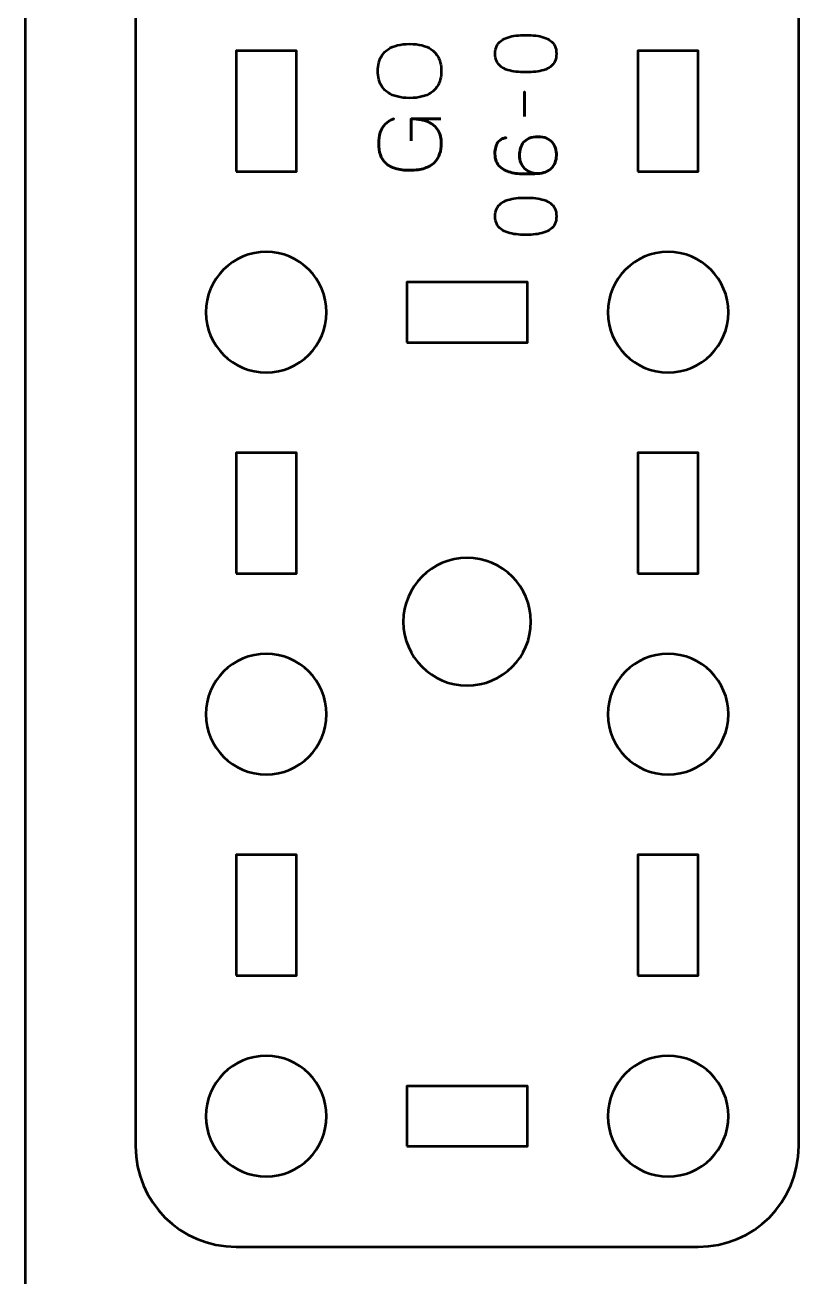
# Model space of a CAD drawing. Header units: centimetres. Extents: x -18.1 to -2.9, y -25.3 to -4.3.
# Drawn here: x -18.1 to -14.17, y -17.05 to -10.82 of the extents above; entities that cross this region are included whole.
import ezdxf

# ---------------------------------------------------------------- set-up
doc = ezdxf.new("R2010")
doc.units = ezdxf.units.CM
doc.header["$MEASUREMENT"] = 0
doc.layers.add('Layer 1', color=7, linetype='Continuous')

msp = doc.modelspace()

# ---------------------------------------------------------------- linework, layer by layer
at = {"layer": 'Layer 1', "color": 22, "lineweight": 53}
msp.add_open_spline([(-18.10003, -24.8499), (-18.10003, -24.8499), (-18.10003, -4.84994), (-18.10003, -4.84994), (-18.10003, -4.84994), (-18.10003, -4.57297), (-17.87694, -4.34998), (-17.59994, -4.34998), (-17.59994, -4.34998), (-17.59994, -4.34998), (-3.40007, -4.34998), (-3.40007, -4.34998), (-3.40007, -4.34998), (-3.12293, -4.34998), (-2.89997, -4.57297), (-2.89997, -4.84994), (-2.89997, -4.84994), (-2.89997, -4.84994), (-2.89997, -24.8499), (-2.89997, -24.8499), (-2.89997, -24.8499), (-2.89997, -25.1269), (-3.12293, -25.34999), (-3.40007, -25.34999), (-3.40007, -25.34999), (-3.40007, -25.34999), (-17.59994, -25.34999), (-17.59994, -25.34999), (-17.59994, -25.34999), (-17.87694, -25.34999), (-18.10003, -25.1269), (-18.10003, -24.8499)], degree=3, knots=[0, 0, 0, 0, 0.125, 0.125, 0.125, 0.125, 0.25, 0.25, 0.25, 0.25, 0.375, 0.375, 0.375, 0.375, 0.5, 0.5, 0.5, 0.5, 0.625, 0.625, 0.625, 0.625, 0.75, 0.75, 0.75, 0.75, 0.875, 0.875, 0.875, 0.875, 1, 1, 1, 1], dxfattribs=at)
at = {"layer": 'Layer 1', "color": 2, "lineweight": 53}
msp.add_open_spline([(-17.54998, -16.39987), (-17.54998, -16.39987), (-17.54998, -6.09991), (-17.54998, -6.09991), (-17.54998, -6.09991), (-17.54998, -5.82294), (-17.32688, -5.59995), (-17.04988, -5.59995), (-17.04988, -5.59995), (-17.04988, -5.59995), (-14.74996, -5.59995), (-14.74996, -5.59995), (-14.74996, -5.59995), (-14.47295, -5.59995), (-14.25, -5.82294), (-14.25, -6.09991), (-14.25, -6.09991), (-14.25, -6.09991), (-14.25, -16.39987), (-14.25, -16.39987), (-14.25, -16.39987), (-14.25, -16.67686), (-14.47295, -16.89995), (-14.74996, -16.89995), (-14.74996, -16.89995), (-14.74996, -16.89995), (-17.04988, -16.89995), (-17.04988, -16.89995), (-17.04988, -16.89995), (-17.32688, -16.89995), (-17.54998, -16.67686), (-17.54998, -16.39987)], degree=3, knots=[0, 0, 0, 0, 0.125, 0.125, 0.125, 0.125, 0.25, 0.25, 0.25, 0.25, 0.375, 0.375, 0.375, 0.375, 0.5, 0.5, 0.5, 0.5, 0.625, 0.625, 0.625, 0.625, 0.75, 0.75, 0.75, 0.75, 0.875, 0.875, 0.875, 0.875, 1, 1, 1, 1], dxfattribs=at)
at = {"layer": 'Layer 1', "color": 30, "lineweight": 53}
for points, knots in [([(-15.45567, -10.96357), (-15.45574, -10.94876), (-15.45835, -10.93599), (-15.46343, -10.92533), (-15.46343, -10.92533), (-15.46851, -10.91475), (-15.47578, -10.90593), (-15.48502, -10.89888), (-15.48502, -10.89888), (-15.49433, -10.89189), (-15.50534, -10.88639), (-15.51804, -10.8823), (-15.51804, -10.8823), (-15.53074, -10.87827), (-15.54464, -10.87538), (-15.55988, -10.87376), (-15.55988, -10.87376), (-15.57512, -10.87206), (-15.59114, -10.87122), (-15.60807, -10.87129), (-15.60807, -10.87129), (-15.62493, -10.87122), (-15.64095, -10.87206), (-15.65612, -10.87376), (-15.65612, -10.87376), (-15.67129, -10.87538), (-15.68526, -10.87827), (-15.69796, -10.8823), (-15.69796, -10.8823), (-15.71059, -10.88639), (-15.72159, -10.89189), (-15.73098, -10.89888), (-15.73098, -10.89888), (-15.74029, -10.90593), (-15.74756, -10.91475), (-15.75264, -10.92533), (-15.75264, -10.92533), (-15.75779, -10.93599), (-15.7604, -10.94876), (-15.76047, -10.96357), (-15.76047, -10.96357), (-15.7604, -10.97839), (-15.75779, -10.99116), (-15.75264, -11.00182), (-15.75264, -11.00182), (-15.74756, -11.0124), (-15.74029, -11.02122), (-15.73098, -11.02827), (-15.73098, -11.02827), (-15.72159, -11.03526), (-15.71059, -11.04076), (-15.69796, -11.04485), (-15.69796, -11.04485), (-15.68526, -11.04888), (-15.67129, -11.05177), (-15.65612, -11.05339), (-15.65612, -11.05339), (-15.64095, -11.05508), (-15.62493, -11.05593), (-15.60807, -11.05586), (-15.60807, -11.05586), (-15.59114, -11.05593), (-15.57512, -11.05508), (-15.55988, -11.05339), (-15.55988, -11.05339), (-15.54464, -11.05177), (-15.53074, -11.04888), (-15.51804, -11.04485), (-15.51804, -11.04485), (-15.50534, -11.04076), (-15.49433, -11.03526), (-15.48502, -11.02827), (-15.48502, -11.02827), (-15.47578, -11.02122), (-15.46851, -11.0124), (-15.46343, -11.00182), (-15.46343, -11.00182), (-15.45835, -10.99116), (-15.45574, -10.97839), (-15.45567, -10.96357)], [0, 0, 0, 0, 0.05, 0.05, 0.05, 0.05, 0.1, 0.1, 0.1, 0.1, 0.15, 0.15, 0.15, 0.15, 0.2, 0.2, 0.2, 0.2, 0.25, 0.25, 0.25, 0.25, 0.3, 0.3, 0.3, 0.3, 0.35, 0.35, 0.35, 0.35, 0.4, 0.4, 0.4, 0.4, 0.45, 0.45, 0.45, 0.45, 0.5, 0.5, 0.5, 0.5, 0.55, 0.55, 0.55, 0.55, 0.6, 0.6, 0.6, 0.6, 0.65, 0.65, 0.65, 0.65, 0.7, 0.7, 0.7, 0.7, 0.75, 0.75, 0.75, 0.75, 0.8, 0.8, 0.8, 0.8, 0.85, 0.85, 0.85, 0.85, 0.9, 0.9, 0.9, 0.9, 0.95, 0.95, 0.95, 0.95, 1, 1, 1, 1]), ([(-15.45567, -10.96357), (-15.45574, -10.94876), (-15.45835, -10.93599), (-15.46343, -10.92533), (-15.46343, -10.92533), (-15.46851, -10.91475), (-15.47578, -10.90593), (-15.48502, -10.89888), (-15.48502, -10.89888), (-15.49433, -10.89189), (-15.50534, -10.88639), (-15.51804, -10.8823), (-15.51804, -10.8823), (-15.53074, -10.87827), (-15.54464, -10.87538), (-15.55988, -10.87376), (-15.55988, -10.87376), (-15.57512, -10.87206), (-15.59114, -10.87122), (-15.60807, -10.87129), (-15.60807, -10.87129), (-15.62493, -10.87122), (-15.64095, -10.87206), (-15.65612, -10.87376), (-15.65612, -10.87376), (-15.67129, -10.87538), (-15.68526, -10.87827), (-15.69796, -10.8823), (-15.69796, -10.8823), (-15.71059, -10.88639), (-15.72159, -10.89189), (-15.73098, -10.89888), (-15.73098, -10.89888), (-15.74029, -10.90593), (-15.74756, -10.91475), (-15.75264, -10.92533), (-15.75264, -10.92533), (-15.75779, -10.93599), (-15.7604, -10.94876), (-15.76047, -10.96357), (-15.76047, -10.96357), (-15.7604, -10.97839), (-15.75779, -10.99116), (-15.75264, -11.00182), (-15.75264, -11.00182), (-15.74756, -11.0124), (-15.74029, -11.02122), (-15.73098, -11.02827), (-15.73098, -11.02827), (-15.72159, -11.03526), (-15.71059, -11.04076), (-15.69796, -11.04485), (-15.69796, -11.04485), (-15.68526, -11.04888), (-15.67129, -11.05177), (-15.65612, -11.05339), (-15.65612, -11.05339), (-15.64095, -11.05508), (-15.62493, -11.05593), (-15.60807, -11.05586), (-15.60807, -11.05586), (-15.59114, -11.05593), (-15.57512, -11.05508), (-15.55988, -11.05339), (-15.55988, -11.05339), (-15.54464, -11.05177), (-15.53074, -11.04888), (-15.51804, -11.04485), (-15.51804, -11.04485), (-15.50534, -11.04076), (-15.49433, -11.03526), (-15.48502, -11.02827), (-15.48502, -11.02827), (-15.47578, -11.02122), (-15.46851, -11.0124), (-15.46343, -11.00182), (-15.46343, -11.00182), (-15.45835, -10.99116), (-15.45574, -10.97839), (-15.45567, -10.96357)], [0, 0, 0, 0, 0.05, 0.05, 0.05, 0.05, 0.1, 0.1, 0.1, 0.1, 0.15, 0.15, 0.15, 0.15, 0.2, 0.2, 0.2, 0.2, 0.25, 0.25, 0.25, 0.25, 0.3, 0.3, 0.3, 0.3, 0.35, 0.35, 0.35, 0.35, 0.4, 0.4, 0.4, 0.4, 0.45, 0.45, 0.45, 0.45, 0.5, 0.5, 0.5, 0.5, 0.55, 0.55, 0.55, 0.55, 0.6, 0.6, 0.6, 0.6, 0.65, 0.65, 0.65, 0.65, 0.7, 0.7, 0.7, 0.7, 0.75, 0.75, 0.75, 0.75, 0.8, 0.8, 0.8, 0.8, 0.85, 0.85, 0.85, 0.85, 0.9, 0.9, 0.9, 0.9, 0.95, 0.95, 0.95, 0.95, 1, 1, 1, 1]), ([(-16.02844, -11.04972), (-16.02837, -11.03483), (-16.03013, -11.02072), (-16.03359, -11.00725), (-16.03359, -11.00725), (-16.03712, -10.99384), (-16.04262, -10.98157), (-16.05024, -10.97035), (-16.05024, -10.97035), (-16.05779, -10.95913), (-16.06774, -10.94939), (-16.08002, -10.94114), (-16.08002, -10.94114), (-16.09229, -10.93288), (-16.10718, -10.92653), (-16.12468, -10.92202), (-16.12468, -10.92202), (-16.14217, -10.91743), (-16.16257, -10.91517), (-16.18592, -10.9151), (-16.18592, -10.9151), (-16.20927, -10.91517), (-16.22966, -10.91743), (-16.24723, -10.92202), (-16.24723, -10.92202), (-16.2648, -10.92653), (-16.27976, -10.93288), (-16.2921, -10.94114), (-16.2921, -10.94114), (-16.30445, -10.94939), (-16.31447, -10.95913), (-16.32216, -10.97035), (-16.32216, -10.97035), (-16.32985, -10.98157), (-16.33542, -10.99384), (-16.33902, -11.00725), (-16.33902, -11.00725), (-16.34255, -11.02072), (-16.34431, -11.03483), (-16.34424, -11.04972), (-16.34424, -11.04972), (-16.34431, -11.06461), (-16.34255, -11.07872), (-16.33902, -11.0922), (-16.33902, -11.0922), (-16.33542, -11.1056), (-16.32985, -11.11788), (-16.32216, -11.1291), (-16.32216, -11.1291), (-16.31447, -11.14031), (-16.30445, -11.15005), (-16.2921, -11.15831), (-16.2921, -11.15831), (-16.27976, -11.16656), (-16.2648, -11.17291), (-16.24723, -11.17743), (-16.24723, -11.17743), (-16.22966, -11.18201), (-16.20927, -11.18427), (-16.18592, -11.18434), (-16.18592, -11.18434), (-16.16257, -11.18427), (-16.14217, -11.18201), (-16.12468, -11.17743), (-16.12468, -11.17743), (-16.10718, -11.17291), (-16.09229, -11.16656), (-16.08002, -11.15831), (-16.08002, -11.15831), (-16.06774, -11.15005), (-16.05779, -11.14031), (-16.05024, -11.1291), (-16.05024, -11.1291), (-16.04262, -11.11788), (-16.03712, -11.1056), (-16.03359, -11.0922), (-16.03359, -11.0922), (-16.03013, -11.07872), (-16.02837, -11.06461), (-16.02844, -11.04972)], [0, 0, 0, 0, 0.05, 0.05, 0.05, 0.05, 0.1, 0.1, 0.1, 0.1, 0.15, 0.15, 0.15, 0.15, 0.2, 0.2, 0.2, 0.2, 0.25, 0.25, 0.25, 0.25, 0.3, 0.3, 0.3, 0.3, 0.35, 0.35, 0.35, 0.35, 0.4, 0.4, 0.4, 0.4, 0.45, 0.45, 0.45, 0.45, 0.5, 0.5, 0.5, 0.5, 0.55, 0.55, 0.55, 0.55, 0.6, 0.6, 0.6, 0.6, 0.65, 0.65, 0.65, 0.65, 0.7, 0.7, 0.7, 0.7, 0.75, 0.75, 0.75, 0.75, 0.8, 0.8, 0.8, 0.8, 0.85, 0.85, 0.85, 0.85, 0.9, 0.9, 0.9, 0.9, 0.95, 0.95, 0.95, 0.95, 1, 1, 1, 1]), ([(-16.02844, -11.04972), (-16.02837, -11.03483), (-16.03013, -11.02072), (-16.03359, -11.00725), (-16.03359, -11.00725), (-16.03712, -10.99384), (-16.04262, -10.98157), (-16.05024, -10.97035), (-16.05024, -10.97035), (-16.05779, -10.95913), (-16.06774, -10.94939), (-16.08002, -10.94114), (-16.08002, -10.94114), (-16.09229, -10.93288), (-16.10718, -10.92653), (-16.12468, -10.92202), (-16.12468, -10.92202), (-16.14217, -10.91743), (-16.16257, -10.91517), (-16.18592, -10.9151), (-16.18592, -10.9151), (-16.20927, -10.91517), (-16.22966, -10.91743), (-16.24723, -10.92202), (-16.24723, -10.92202), (-16.2648, -10.92653), (-16.27976, -10.93288), (-16.2921, -10.94114), (-16.2921, -10.94114), (-16.30445, -10.94939), (-16.31447, -10.95913), (-16.32216, -10.97035), (-16.32216, -10.97035), (-16.32985, -10.98157), (-16.33542, -10.99384), (-16.33902, -11.00725), (-16.33902, -11.00725), (-16.34255, -11.02072), (-16.34431, -11.03483), (-16.34424, -11.04972), (-16.34424, -11.04972), (-16.34431, -11.06461), (-16.34255, -11.07872), (-16.33902, -11.0922), (-16.33902, -11.0922), (-16.33542, -11.1056), (-16.32985, -11.11788), (-16.32216, -11.1291), (-16.32216, -11.1291), (-16.31447, -11.14031), (-16.30445, -11.15005), (-16.2921, -11.15831), (-16.2921, -11.15831), (-16.27976, -11.16656), (-16.2648, -11.17291), (-16.24723, -11.17743), (-16.24723, -11.17743), (-16.22966, -11.18201), (-16.20927, -11.18427), (-16.18592, -11.18434), (-16.18592, -11.18434), (-16.16257, -11.18427), (-16.14217, -11.18201), (-16.12468, -11.17743), (-16.12468, -11.17743), (-16.10718, -11.17291), (-16.09229, -11.16656), (-16.08002, -11.15831), (-16.08002, -11.15831), (-16.06774, -11.15005), (-16.05779, -11.14031), (-16.05024, -11.1291), (-16.05024, -11.1291), (-16.04262, -11.11788), (-16.03712, -11.1056), (-16.03359, -11.0922), (-16.03359, -11.0922), (-16.03013, -11.07872), (-16.02837, -11.06461), (-16.02844, -11.04972)], [0, 0, 0, 0, 0.05, 0.05, 0.05, 0.05, 0.1, 0.1, 0.1, 0.1, 0.15, 0.15, 0.15, 0.15, 0.2, 0.2, 0.2, 0.2, 0.25, 0.25, 0.25, 0.25, 0.3, 0.3, 0.3, 0.3, 0.35, 0.35, 0.35, 0.35, 0.4, 0.4, 0.4, 0.4, 0.45, 0.45, 0.45, 0.45, 0.5, 0.5, 0.5, 0.5, 0.55, 0.55, 0.55, 0.55, 0.6, 0.6, 0.6, 0.6, 0.65, 0.65, 0.65, 0.65, 0.7, 0.7, 0.7, 0.7, 0.75, 0.75, 0.75, 0.75, 0.8, 0.8, 0.8, 0.8, 0.85, 0.85, 0.85, 0.85, 0.9, 0.9, 0.9, 0.9, 0.95, 0.95, 0.95, 0.95, 1, 1, 1, 1]), ([(-15.61527, -11.27599), (-15.61527, -11.27599), (-15.61527, -11.1528), (-15.61527, -11.1528), (-15.61527, -11.1528), (-15.61527, -11.1528), (-15.61527, -11.27599), (-15.61527, -11.27599)], [0, 0, 0, 0, 0.5, 0.5, 0.5, 0.5, 1, 1, 1, 1]), ([(-16.17915, -11.39685), (-16.17915, -11.39685), (-16.17915, -11.28806), (-16.17915, -11.28806), (-16.17915, -11.28806), (-16.1445, -11.2882), (-16.11607, -11.29314), (-16.09392, -11.30302), (-16.09392, -11.30302), (-16.07169, -11.31289), (-16.05532, -11.32686), (-16.04467, -11.34507), (-16.04467, -11.34507), (-16.03408, -11.36327), (-16.02879, -11.38486), (-16.02886, -11.40998), (-16.02886, -11.40998), (-16.02879, -11.42882), (-16.0314, -11.44631), (-16.03684, -11.46247), (-16.03684, -11.46247), (-16.0422, -11.47863), (-16.05095, -11.49281), (-16.06301, -11.50495), (-16.06301, -11.50495), (-16.07508, -11.51708), (-16.09102, -11.52661), (-16.11085, -11.53338), (-16.11085, -11.53338), (-16.13067, -11.54015), (-16.15502, -11.54361), (-16.1838, -11.54375), (-16.1838, -11.54375), (-16.21273, -11.54368), (-16.23714, -11.54065), (-16.25711, -11.53465), (-16.25711, -11.53465), (-16.27715, -11.52858), (-16.29323, -11.51983), (-16.30537, -11.50826), (-16.30537, -11.50826), (-16.31757, -11.49676), (-16.32639, -11.48272), (-16.3319, -11.46621), (-16.3319, -11.46621), (-16.3374, -11.4497), (-16.34008, -11.431), (-16.34001, -11.40998), (-16.34001, -11.40998), (-16.34008, -11.39001), (-16.33761, -11.37209), (-16.3326, -11.35614), (-16.3326, -11.35614), (-16.32759, -11.3402), (-16.31955, -11.32651), (-16.30847, -11.31508), (-16.30847, -11.31508), (-16.2974, -11.30358), (-16.28279, -11.29462), (-16.26466, -11.28806), (-16.26466, -11.28806), (-16.28279, -11.29462), (-16.2974, -11.30358), (-16.30847, -11.31508), (-16.30847, -11.31508), (-16.31955, -11.32651), (-16.32759, -11.3402), (-16.3326, -11.35614), (-16.3326, -11.35614), (-16.33761, -11.37209), (-16.34008, -11.39001), (-16.34001, -11.40998), (-16.34001, -11.40998), (-16.34008, -11.431), (-16.3374, -11.4497), (-16.3319, -11.46621), (-16.3319, -11.46621), (-16.32639, -11.48272), (-16.31757, -11.49676), (-16.30537, -11.50826), (-16.30537, -11.50826), (-16.29323, -11.51983), (-16.27715, -11.52858), (-16.25711, -11.53465), (-16.25711, -11.53465), (-16.23714, -11.54065), (-16.21273, -11.54368), (-16.1838, -11.54375), (-16.1838, -11.54375), (-16.15502, -11.54361), (-16.13067, -11.54015), (-16.11085, -11.53338), (-16.11085, -11.53338), (-16.09102, -11.52661), (-16.07508, -11.51708), (-16.06301, -11.50495), (-16.06301, -11.50495), (-16.05095, -11.49281), (-16.0422, -11.47863), (-16.03684, -11.46247), (-16.03684, -11.46247), (-16.0314, -11.44631), (-16.02879, -11.42882), (-16.02886, -11.40998), (-16.02886, -11.40998), (-16.02879, -11.38486), (-16.03408, -11.36327), (-16.04467, -11.34507), (-16.04467, -11.34507), (-16.05532, -11.32686), (-16.07169, -11.31289), (-16.09392, -11.30302), (-16.09392, -11.30302), (-16.11607, -11.29314), (-16.1445, -11.2882), (-16.17915, -11.28806), (-16.17915, -11.28806), (-16.17915, -11.28806), (-16.17915, -11.39685), (-16.17915, -11.39685)], [0, 0, 0, 0, 0.0333333, 0.0333333, 0.0333333, 0.0333333, 0.0666667, 0.0666667, 0.0666667, 0.0666667, 0.1, 0.1, 0.1, 0.1, 0.1333333, 0.1333333, 0.1333333, 0.1333333, 0.1666667, 0.1666667, 0.1666667, 0.1666667, 0.2, 0.2, 0.2, 0.2, 0.2333333, 0.2333333, 0.2333333, 0.2333333, 0.2666667, 0.2666667, 0.2666667, 0.2666667, 0.3, 0.3, 0.3, 0.3, 0.3333333, 0.3333333, 0.3333333, 0.3333333, 0.3666667, 0.3666667, 0.3666667, 0.3666667, 0.4, 0.4, 0.4, 0.4, 0.4333333, 0.4333333, 0.4333333, 0.4333333, 0.4666667, 0.4666667, 0.4666667, 0.4666667, 0.5, 0.5, 0.5, 0.5, 0.5333333, 0.5333333, 0.5333333, 0.5333333, 0.5666667, 0.5666667, 0.5666667, 0.5666667, 0.6, 0.6, 0.6, 0.6, 0.6333333, 0.6333333, 0.6333333, 0.6333333, 0.6666667, 0.6666667, 0.6666667, 0.6666667, 0.7, 0.7, 0.7, 0.7, 0.7333333, 0.7333333, 0.7333333, 0.7333333, 0.7666667, 0.7666667, 0.7666667, 0.7666667, 0.8, 0.8, 0.8, 0.8, 0.8333333, 0.8333333, 0.8333333, 0.8333333, 0.8666667, 0.8666667, 0.8666667, 0.8666667, 0.9, 0.9, 0.9, 0.9, 0.9333333, 0.9333333, 0.9333333, 0.9333333, 0.9666667, 0.9666667, 0.9666667, 0.9666667, 1, 1, 1, 1]), ([(-16.03098, -11.28806), (-16.03098, -11.28806), (-16.17915, -11.28806), (-16.17915, -11.28806), (-16.17915, -11.28806), (-16.17915, -11.28806), (-16.03098, -11.28806), (-16.03098, -11.28806)], [0, 0, 0, 0, 0.5, 0.5, 0.5, 0.5, 1, 1, 1, 1]), ([(-15.54753, -11.56004), (-15.56136, -11.55997), (-15.57385, -11.55772), (-15.58507, -11.5532), (-15.58507, -11.5532), (-15.59636, -11.54876), (-15.60602, -11.54248), (-15.61407, -11.53436), (-15.61407, -11.53436), (-15.62218, -11.52632), (-15.62839, -11.51679), (-15.63276, -11.50593), (-15.63276, -11.50593), (-15.63714, -11.49506), (-15.63932, -11.48314), (-15.6394, -11.4703), (-15.6394, -11.4703), (-15.63947, -11.45739), (-15.63784, -11.44532), (-15.6346, -11.4341), (-15.6346, -11.4341), (-15.63142, -11.42288), (-15.6262, -11.41308), (-15.619, -11.40454), (-15.619, -11.40454), (-15.61188, -11.396), (-15.60242, -11.3893), (-15.59064, -11.3845), (-15.59064, -11.3845), (-15.57886, -11.37971), (-15.56454, -11.37724), (-15.54753, -11.37717), (-15.54753, -11.37717), (-15.53053, -11.37724), (-15.51621, -11.37971), (-15.50442, -11.3845), (-15.50442, -11.3845), (-15.49264, -11.3893), (-15.48319, -11.396), (-15.47606, -11.40454), (-15.47606, -11.40454), (-15.46886, -11.41308), (-15.46364, -11.42288), (-15.46047, -11.4341), (-15.46047, -11.4341), (-15.45722, -11.44532), (-15.4556, -11.45739), (-15.45567, -11.4703), (-15.45567, -11.4703), (-15.45574, -11.48314), (-15.45793, -11.49492), (-15.4623, -11.50572), (-15.4623, -11.50572), (-15.46668, -11.51644), (-15.47289, -11.52575), (-15.48093, -11.53373), (-15.48093, -11.53373), (-15.48904, -11.5417), (-15.49871, -11.54798), (-15.50993, -11.55249), (-15.50993, -11.55249), (-15.52122, -11.55708), (-15.5337, -11.55955), (-15.54753, -11.56004), (-15.54753, -11.56004), (-15.55452, -11.56033), (-15.56284, -11.56068), (-15.57251, -11.56117), (-15.57251, -11.56117), (-15.58225, -11.56167), (-15.59283, -11.56195), (-15.60419, -11.56202), (-15.60419, -11.56202), (-15.61562, -11.56209), (-15.6274, -11.56174), (-15.63947, -11.56082), (-15.63947, -11.56082), (-15.6516, -11.55997), (-15.66353, -11.55828), (-15.67524, -11.55581), (-15.67524, -11.55581), (-15.68702, -11.55334), (-15.6981, -11.54981), (-15.70847, -11.54516), (-15.70847, -11.54516), (-15.71884, -11.5405), (-15.72801, -11.5345), (-15.73599, -11.52709), (-15.73599, -11.52709), (-15.74396, -11.51962), (-15.75024, -11.51051), (-15.75482, -11.49972), (-15.75482, -11.49972), (-15.75934, -11.48892), (-15.76167, -11.47615), (-15.76174, -11.46141), (-15.76174, -11.46141), (-15.76167, -11.44857), (-15.7604, -11.4377), (-15.75793, -11.42867), (-15.75793, -11.42867), (-15.75546, -11.41964), (-15.75214, -11.41223), (-15.74805, -11.4063), (-15.74805, -11.4063), (-15.74389, -11.40045), (-15.73937, -11.39579), (-15.73436, -11.39241), (-15.73436, -11.39241), (-15.72942, -11.38902), (-15.72441, -11.38648), (-15.7194, -11.38493), (-15.7194, -11.38493), (-15.7144, -11.3833), (-15.70974, -11.38225), (-15.70543, -11.38182), (-15.70543, -11.38182), (-15.70974, -11.38225), (-15.7144, -11.3833), (-15.7194, -11.38493), (-15.7194, -11.38493), (-15.72441, -11.38648), (-15.72942, -11.38902), (-15.73436, -11.39241), (-15.73436, -11.39241), (-15.73937, -11.39579), (-15.74389, -11.40045), (-15.74805, -11.4063), (-15.74805, -11.4063), (-15.75214, -11.41223), (-15.75546, -11.41964), (-15.75793, -11.42867), (-15.75793, -11.42867), (-15.7604, -11.4377), (-15.76167, -11.44857), (-15.76174, -11.46141), (-15.76174, -11.46141), (-15.76167, -11.47615), (-15.75934, -11.48892), (-15.75482, -11.49972), (-15.75482, -11.49972), (-15.75024, -11.51051), (-15.74396, -11.51962), (-15.73599, -11.52709), (-15.73599, -11.52709), (-15.72801, -11.5345), (-15.71884, -11.5405), (-15.70847, -11.54516), (-15.70847, -11.54516), (-15.6981, -11.54981), (-15.68702, -11.55334), (-15.67524, -11.55581), (-15.67524, -11.55581), (-15.66353, -11.55828), (-15.6516, -11.55997), (-15.63947, -11.56082), (-15.63947, -11.56082), (-15.6274, -11.56174), (-15.61562, -11.56209), (-15.60419, -11.56202), (-15.60419, -11.56202), (-15.59283, -11.56195), (-15.58225, -11.56167), (-15.57251, -11.56117), (-15.57251, -11.56117), (-15.56284, -11.56068), (-15.55452, -11.56033), (-15.54753, -11.56004), (-15.54753, -11.56004), (-15.5337, -11.55955), (-15.52122, -11.55708), (-15.50993, -11.55249), (-15.50993, -11.55249), (-15.49871, -11.54798), (-15.48904, -11.5417), (-15.48093, -11.53373), (-15.48093, -11.53373), (-15.47289, -11.52575), (-15.46668, -11.51644), (-15.4623, -11.50572), (-15.4623, -11.50572), (-15.45793, -11.49492), (-15.45574, -11.48314), (-15.45567, -11.4703), (-15.45567, -11.4703), (-15.4556, -11.45739), (-15.45722, -11.44532), (-15.46047, -11.4341), (-15.46047, -11.4341), (-15.46364, -11.42288), (-15.46886, -11.41308), (-15.47606, -11.40454), (-15.47606, -11.40454), (-15.48319, -11.396), (-15.49264, -11.3893), (-15.50442, -11.3845), (-15.50442, -11.3845), (-15.51621, -11.37971), (-15.53053, -11.37724), (-15.54753, -11.37717), (-15.54753, -11.37717), (-15.56454, -11.37724), (-15.57886, -11.37971), (-15.59064, -11.3845), (-15.59064, -11.3845), (-15.60242, -11.3893), (-15.61188, -11.396), (-15.619, -11.40454), (-15.619, -11.40454), (-15.6262, -11.41308), (-15.63142, -11.42288), (-15.6346, -11.4341), (-15.6346, -11.4341), (-15.63784, -11.44532), (-15.63947, -11.45739), (-15.6394, -11.4703), (-15.6394, -11.4703), (-15.63932, -11.48314), (-15.63714, -11.49506), (-15.63276, -11.50593), (-15.63276, -11.50593), (-15.62839, -11.51679), (-15.62218, -11.52632), (-15.61407, -11.53436), (-15.61407, -11.53436), (-15.60602, -11.54248), (-15.59636, -11.54876), (-15.58507, -11.5532), (-15.58507, -11.5532), (-15.57385, -11.55772), (-15.56136, -11.55997), (-15.54753, -11.56004)], [0, 0, 0, 0, 0.0172414, 0.0172414, 0.0172414, 0.0172414, 0.0344828, 0.0344828, 0.0344828, 0.0344828, 0.0517241, 0.0517241, 0.0517241, 0.0517241, 0.0689655, 0.0689655, 0.0689655, 0.0689655, 0.0862069, 0.0862069, 0.0862069, 0.0862069, 0.1034483, 0.1034483, 0.1034483, 0.1034483, 0.1206897, 0.1206897, 0.1206897, 0.1206897, 0.137931, 0.137931, 0.137931, 0.137931, 0.1551724, 0.1551724, 0.1551724, 0.1551724, 0.1724138, 0.1724138, 0.1724138, 0.1724138, 0.1896552, 0.1896552, 0.1896552, 0.1896552, 0.2068966, 0.2068966, 0.2068966, 0.2068966, 0.2241379, 0.2241379, 0.2241379, 0.2241379, 0.2413793, 0.2413793, 0.2413793, 0.2413793, 0.2586207, 0.2586207, 0.2586207, 0.2586207, 0.2758621, 0.2758621, 0.2758621, 0.2758621, 0.2931034, 0.2931034, 0.2931034, 0.2931034, 0.3103448, 0.3103448, 0.3103448, 0.3103448, 0.3275862, 0.3275862, 0.3275862, 0.3275862, 0.3448276, 0.3448276, 0.3448276, 0.3448276, 0.362069, 0.362069, 0.362069, 0.362069, 0.3793103, 0.3793103, 0.3793103, 0.3793103, 0.3965517, 0.3965517, 0.3965517, 0.3965517, 0.4137931, 0.4137931, 0.4137931, 0.4137931, 0.4310345, 0.4310345, 0.4310345, 0.4310345, 0.4482759, 0.4482759, 0.4482759, 0.4482759, 0.4655172, 0.4655172, 0.4655172, 0.4655172, 0.4827586, 0.4827586, 0.4827586, 0.4827586, 0.5, 0.5, 0.5, 0.5, 0.5172414, 0.5172414, 0.5172414, 0.5172414, 0.5344828, 0.5344828, 0.5344828, 0.5344828, 0.5517241, 0.5517241, 0.5517241, 0.5517241, 0.5689655, 0.5689655, 0.5689655, 0.5689655, 0.5862069, 0.5862069, 0.5862069, 0.5862069, 0.6034483, 0.6034483, 0.6034483, 0.6034483, 0.6206897, 0.6206897, 0.6206897, 0.6206897, 0.637931, 0.637931, 0.637931, 0.637931, 0.6551724, 0.6551724, 0.6551724, 0.6551724, 0.6724138, 0.6724138, 0.6724138, 0.6724138, 0.6896552, 0.6896552, 0.6896552, 0.6896552, 0.7068966, 0.7068966, 0.7068966, 0.7068966, 0.7241379, 0.7241379, 0.7241379, 0.7241379, 0.7413793, 0.7413793, 0.7413793, 0.7413793, 0.7586207, 0.7586207, 0.7586207, 0.7586207, 0.7758621, 0.7758621, 0.7758621, 0.7758621, 0.7931034, 0.7931034, 0.7931034, 0.7931034, 0.8103448, 0.8103448, 0.8103448, 0.8103448, 0.8275862, 0.8275862, 0.8275862, 0.8275862, 0.8448276, 0.8448276, 0.8448276, 0.8448276, 0.862069, 0.862069, 0.862069, 0.862069, 0.8793103, 0.8793103, 0.8793103, 0.8793103, 0.8965517, 0.8965517, 0.8965517, 0.8965517, 0.9137931, 0.9137931, 0.9137931, 0.9137931, 0.9310345, 0.9310345, 0.9310345, 0.9310345, 0.9482759, 0.9482759, 0.9482759, 0.9482759, 0.9655172, 0.9655172, 0.9655172, 0.9655172, 0.9827586, 0.9827586, 0.9827586, 0.9827586, 1, 1, 1, 1]), ([(-15.45567, -11.77255), (-15.45574, -11.75774), (-15.45835, -11.74497), (-15.46343, -11.73431), (-15.46343, -11.73431), (-15.46851, -11.72373), (-15.47578, -11.71491), (-15.48502, -11.70786), (-15.48502, -11.70786), (-15.49433, -11.70087), (-15.50534, -11.69537), (-15.51804, -11.69128), (-15.51804, -11.69128), (-15.53074, -11.68725), (-15.54464, -11.68436), (-15.55988, -11.68274), (-15.55988, -11.68274), (-15.57512, -11.68104), (-15.59114, -11.6802), (-15.60807, -11.68027), (-15.60807, -11.68027), (-15.62493, -11.6802), (-15.64095, -11.68104), (-15.65612, -11.68274), (-15.65612, -11.68274), (-15.67129, -11.68436), (-15.68526, -11.68725), (-15.69796, -11.69128), (-15.69796, -11.69128), (-15.71059, -11.69537), (-15.72159, -11.70087), (-15.73098, -11.70786), (-15.73098, -11.70786), (-15.74029, -11.71491), (-15.74756, -11.72373), (-15.75264, -11.73431), (-15.75264, -11.73431), (-15.75779, -11.74497), (-15.7604, -11.75774), (-15.76047, -11.77255), (-15.76047, -11.77255), (-15.7604, -11.78737), (-15.75779, -11.80014), (-15.75264, -11.8108), (-15.75264, -11.8108), (-15.74756, -11.82138), (-15.74029, -11.8302), (-15.73098, -11.83725), (-15.73098, -11.83725), (-15.72159, -11.84424), (-15.71059, -11.84974), (-15.69796, -11.85383), (-15.69796, -11.85383), (-15.68526, -11.85786), (-15.67129, -11.86075), (-15.65612, -11.86237), (-15.65612, -11.86237), (-15.64095, -11.86406), (-15.62493, -11.86491), (-15.60807, -11.86484), (-15.60807, -11.86484), (-15.59114, -11.86491), (-15.57512, -11.86406), (-15.55988, -11.86237), (-15.55988, -11.86237), (-15.54464, -11.86075), (-15.53074, -11.85786), (-15.51804, -11.85383), (-15.51804, -11.85383), (-15.50534, -11.84974), (-15.49433, -11.84424), (-15.48502, -11.83725), (-15.48502, -11.83725), (-15.47578, -11.8302), (-15.46851, -11.82138), (-15.46343, -11.8108), (-15.46343, -11.8108), (-15.45835, -11.80014), (-15.45574, -11.78737), (-15.45567, -11.77255)], [0, 0, 0, 0, 0.05, 0.05, 0.05, 0.05, 0.1, 0.1, 0.1, 0.1, 0.15, 0.15, 0.15, 0.15, 0.2, 0.2, 0.2, 0.2, 0.25, 0.25, 0.25, 0.25, 0.3, 0.3, 0.3, 0.3, 0.35, 0.35, 0.35, 0.35, 0.4, 0.4, 0.4, 0.4, 0.45, 0.45, 0.45, 0.45, 0.5, 0.5, 0.5, 0.5, 0.55, 0.55, 0.55, 0.55, 0.6, 0.6, 0.6, 0.6, 0.65, 0.65, 0.65, 0.65, 0.7, 0.7, 0.7, 0.7, 0.75, 0.75, 0.75, 0.75, 0.8, 0.8, 0.8, 0.8, 0.85, 0.85, 0.85, 0.85, 0.9, 0.9, 0.9, 0.9, 0.95, 0.95, 0.95, 0.95, 1, 1, 1, 1]), ([(-15.45567, -11.77255), (-15.45574, -11.75774), (-15.45835, -11.74497), (-15.46343, -11.73431), (-15.46343, -11.73431), (-15.46851, -11.72373), (-15.47578, -11.71491), (-15.48502, -11.70786), (-15.48502, -11.70786), (-15.49433, -11.70087), (-15.50534, -11.69537), (-15.51804, -11.69128), (-15.51804, -11.69128), (-15.53074, -11.68725), (-15.54464, -11.68436), (-15.55988, -11.68274), (-15.55988, -11.68274), (-15.57512, -11.68104), (-15.59114, -11.6802), (-15.60807, -11.68027), (-15.60807, -11.68027), (-15.62493, -11.6802), (-15.64095, -11.68104), (-15.65612, -11.68274), (-15.65612, -11.68274), (-15.67129, -11.68436), (-15.68526, -11.68725), (-15.69796, -11.69128), (-15.69796, -11.69128), (-15.71059, -11.69537), (-15.72159, -11.70087), (-15.73098, -11.70786), (-15.73098, -11.70786), (-15.74029, -11.71491), (-15.74756, -11.72373), (-15.75264, -11.73431), (-15.75264, -11.73431), (-15.75779, -11.74497), (-15.7604, -11.75774), (-15.76047, -11.77255), (-15.76047, -11.77255), (-15.7604, -11.78737), (-15.75779, -11.80014), (-15.75264, -11.8108), (-15.75264, -11.8108), (-15.74756, -11.82138), (-15.74029, -11.8302), (-15.73098, -11.83725), (-15.73098, -11.83725), (-15.72159, -11.84424), (-15.71059, -11.84974), (-15.69796, -11.85383), (-15.69796, -11.85383), (-15.68526, -11.85786), (-15.67129, -11.86075), (-15.65612, -11.86237), (-15.65612, -11.86237), (-15.64095, -11.86406), (-15.62493, -11.86491), (-15.60807, -11.86484), (-15.60807, -11.86484), (-15.59114, -11.86491), (-15.57512, -11.86406), (-15.55988, -11.86237), (-15.55988, -11.86237), (-15.54464, -11.86075), (-15.53074, -11.85786), (-15.51804, -11.85383), (-15.51804, -11.85383), (-15.50534, -11.84974), (-15.49433, -11.84424), (-15.48502, -11.83725), (-15.48502, -11.83725), (-15.47578, -11.8302), (-15.46851, -11.82138), (-15.46343, -11.8108), (-15.46343, -11.8108), (-15.45835, -11.80014), (-15.45574, -11.78737), (-15.45567, -11.77255)], [0, 0, 0, 0, 0.05, 0.05, 0.05, 0.05, 0.1, 0.1, 0.1, 0.1, 0.15, 0.15, 0.15, 0.15, 0.2, 0.2, 0.2, 0.2, 0.25, 0.25, 0.25, 0.25, 0.3, 0.3, 0.3, 0.3, 0.35, 0.35, 0.35, 0.35, 0.4, 0.4, 0.4, 0.4, 0.45, 0.45, 0.45, 0.45, 0.5, 0.5, 0.5, 0.5, 0.55, 0.55, 0.55, 0.55, 0.6, 0.6, 0.6, 0.6, 0.65, 0.65, 0.65, 0.65, 0.7, 0.7, 0.7, 0.7, 0.75, 0.75, 0.75, 0.75, 0.8, 0.8, 0.8, 0.8, 0.85, 0.85, 0.85, 0.85, 0.9, 0.9, 0.9, 0.9, 0.95, 0.95, 0.95, 0.95, 1, 1, 1, 1])]:
    msp.add_open_spline(points, degree=3, knots=knots, dxfattribs=at)
at = {"layer": 'Layer 1', "color": 250, "lineweight": 53}
for points in [[(-17.04988, -11.54996), (-17.04988, -11.54996), (-17.04988, -10.94996), (-17.04988, -10.94996), (-17.04988, -10.94996), (-17.04988, -10.94996), (-16.74988, -10.94996), (-16.74988, -10.94996), (-16.74988, -10.94996), (-16.74988, -10.94996), (-16.74988, -11.54996), (-16.74988, -11.54996), (-16.74988, -11.54996), (-16.74988, -11.54996), (-17.04988, -11.54996), (-17.04988, -11.54996)], [(-15.04996, -11.54996), (-15.04996, -11.54996), (-15.04996, -10.94996), (-15.04996, -10.94996), (-15.04996, -10.94996), (-15.04996, -10.94996), (-14.74996, -10.94996), (-14.74996, -10.94996), (-14.74996, -10.94996), (-14.74996, -10.94996), (-14.74996, -11.54996), (-14.74996, -11.54996), (-14.74996, -11.54996), (-14.74996, -11.54996), (-15.04996, -11.54996), (-15.04996, -11.54996)], [(-16.89995, -11.94987), (-16.73418, -11.94987), (-16.59995, -12.08424), (-16.59995, -12.24987), (-16.59995, -12.24987), (-16.59995, -12.41564), (-16.73418, -12.54987), (-16.89995, -12.54987), (-16.89995, -12.54987), (-17.06561, -12.54987), (-17.19995, -12.41564), (-17.19995, -12.24987), (-17.19995, -12.24987), (-17.19995, -12.08424), (-17.06561, -11.94987), (-16.89995, -11.94987)], [(-14.89989, -11.94987), (-14.73426, -11.94987), (-14.59988, -12.08424), (-14.59988, -12.24987), (-14.59988, -12.24987), (-14.59988, -12.41564), (-14.73426, -12.54987), (-14.89989, -12.54987), (-14.89989, -12.54987), (-15.06566, -12.54987), (-15.19989, -12.41564), (-15.19989, -12.24987), (-15.19989, -12.24987), (-15.19989, -12.08424), (-15.06566, -11.94987), (-14.89989, -11.94987)], [(-16.19993, -12.39994), (-16.19993, -12.39994), (-16.19993, -12.09994), (-16.19993, -12.09994), (-16.19993, -12.09994), (-16.19993, -12.09994), (-15.59994, -12.09994), (-15.59994, -12.09994), (-15.59994, -12.09994), (-15.59994, -12.09994), (-15.59994, -12.39994), (-15.59994, -12.39994), (-15.59994, -12.39994), (-15.59994, -12.39994), (-16.19993, -12.39994), (-16.19993, -12.39994)], [(-17.04988, -13.54992), (-17.04988, -13.54992), (-17.04988, -12.94992), (-17.04988, -12.94992), (-17.04988, -12.94992), (-17.04988, -12.94992), (-16.74988, -12.94992), (-16.74988, -12.94992), (-16.74988, -12.94992), (-16.74988, -12.94992), (-16.74988, -13.54992), (-16.74988, -13.54992), (-16.74988, -13.54992), (-16.74988, -13.54992), (-17.04988, -13.54992), (-17.04988, -13.54992)], [(-15.04996, -13.54992), (-15.04996, -13.54992), (-15.04996, -12.94992), (-15.04996, -12.94992), (-15.04996, -12.94992), (-15.04996, -12.94992), (-14.74996, -12.94992), (-14.74996, -12.94992), (-14.74996, -12.94992), (-14.74996, -12.94992), (-14.74996, -13.54992), (-14.74996, -13.54992), (-14.74996, -13.54992), (-14.74996, -13.54992), (-15.04996, -13.54992), (-15.04996, -13.54992)], [(-16.21749, -13.78993), (-16.21749, -13.61461), (-16.07531, -13.47243), (-15.89999, -13.47243), (-15.89999, -13.47243), (-15.72467, -13.47243), (-15.58249, -13.61461), (-15.58249, -13.78993), (-15.58249, -13.78993), (-15.58249, -13.96525), (-15.72467, -14.10743), (-15.89999, -14.10743), (-15.89999, -14.10743), (-16.07531, -14.10743), (-16.21749, -13.96525), (-16.21749, -13.78993)], [(-16.89995, -13.94993), (-16.73418, -13.94993), (-16.59995, -14.08416), (-16.59995, -14.24994), (-16.59995, -14.24994), (-16.59995, -14.4156), (-16.73418, -14.54994), (-16.89995, -14.54994), (-16.89995, -14.54994), (-17.06561, -14.54994), (-17.19995, -14.4156), (-17.19995, -14.24994), (-17.19995, -14.24994), (-17.19995, -14.08416), (-17.06561, -13.94993), (-16.89995, -13.94993)], [(-14.89989, -13.94993), (-14.73426, -13.94993), (-14.59988, -14.08416), (-14.59988, -14.24994), (-14.59988, -14.24994), (-14.59988, -14.4156), (-14.73426, -14.54994), (-14.89989, -14.54994), (-14.89989, -14.54994), (-15.06566, -14.54994), (-15.19989, -14.4156), (-15.19989, -14.24994), (-15.19989, -14.24994), (-15.19989, -14.08416), (-15.06566, -13.94993), (-14.89989, -13.94993)], [(-17.04988, -15.5499), (-17.04988, -15.5499), (-17.04988, -14.94989), (-17.04988, -14.94989), (-17.04988, -14.94989), (-17.04988, -14.94989), (-16.74988, -14.94989), (-16.74988, -14.94989), (-16.74988, -14.94989), (-16.74988, -14.94989), (-16.74988, -15.5499), (-16.74988, -15.5499), (-16.74988, -15.5499), (-16.74988, -15.5499), (-17.04988, -15.5499), (-17.04988, -15.5499)], [(-15.04996, -15.5499), (-15.04996, -15.5499), (-15.04996, -14.94989), (-15.04996, -14.94989), (-15.04996, -14.94989), (-15.04996, -14.94989), (-14.74996, -14.94989), (-14.74996, -14.94989), (-14.74996, -14.94989), (-14.74996, -14.94989), (-14.74996, -15.5499), (-14.74996, -15.5499), (-14.74996, -15.5499), (-14.74996, -15.5499), (-15.04996, -15.5499), (-15.04996, -15.5499)], [(-16.89995, -15.94998), (-16.73418, -15.94998), (-16.59995, -16.08421), (-16.59995, -16.24998), (-16.59995, -16.24998), (-16.59995, -16.41565), (-16.73418, -16.54998), (-16.89995, -16.54998), (-16.89995, -16.54998), (-17.06561, -16.54998), (-17.19995, -16.41565), (-17.19995, -16.24998), (-17.19995, -16.24998), (-17.19995, -16.08421), (-17.06561, -15.94998), (-16.89995, -15.94998)], [(-14.89989, -15.94998), (-14.73426, -15.94998), (-14.59988, -16.08421), (-14.59988, -16.24998), (-14.59988, -16.24998), (-14.59988, -16.41565), (-14.73426, -16.54998), (-14.89989, -16.54998), (-14.89989, -16.54998), (-15.06566, -16.54998), (-15.19989, -16.41565), (-15.19989, -16.24998), (-15.19989, -16.24998), (-15.19989, -16.08421), (-15.06566, -15.94998), (-14.89989, -15.94998)], [(-16.19993, -16.39994), (-16.19993, -16.39994), (-16.19993, -16.09994), (-16.19993, -16.09994), (-16.19993, -16.09994), (-16.19993, -16.09994), (-15.59994, -16.09994), (-15.59994, -16.09994), (-15.59994, -16.09994), (-15.59994, -16.09994), (-15.59994, -16.39994), (-15.59994, -16.39994), (-15.59994, -16.39994), (-15.59994, -16.39994), (-16.19993, -16.39994), (-16.19993, -16.39994)]]:
    msp.add_open_spline(points, degree=3, knots=[0, 0, 0, 0, 0.25, 0.25, 0.25, 0.25, 0.5, 0.5, 0.5, 0.5, 0.75, 0.75, 0.75, 0.75, 1, 1, 1, 1], dxfattribs=at)

doc.saveas('drawing.dxf')
